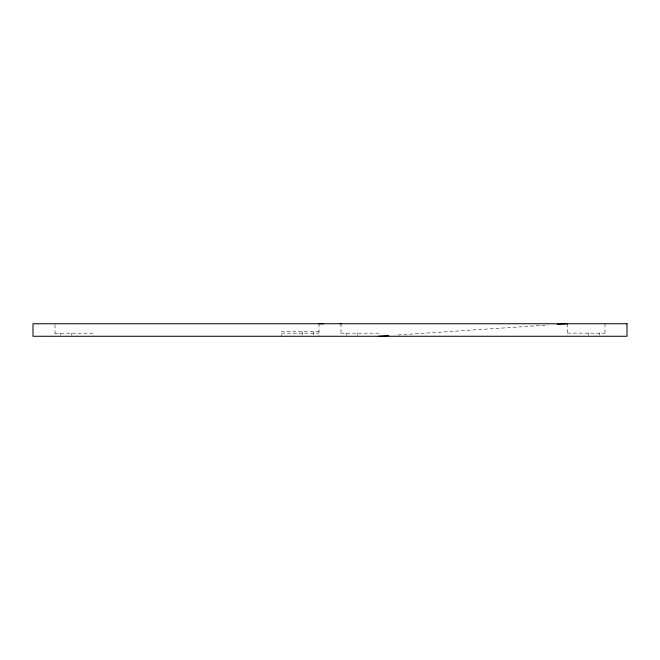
<?xml version="1.0" encoding="UTF-8"?>
<svg xmlns="http://www.w3.org/2000/svg" width="660" height="660" viewBox="0 0 660 660"><rect width="100%" height="100%" fill="white"/><g stroke="black" fill="none" stroke-linecap="round" stroke-linejoin="round"><path stroke-width="0.49" stroke-dasharray="3.3 2.47" d="M397.939 334.975L548.064 325.025M319.003 331.65L281.597 331.65L281.597 336.27M55.003 333.193L92.4 333.193L92.4 335.247M281.597 333.193L319.003 333.193M340.997 333.193L378.403 333.193L378.403 335.247M567.6 333.102L604.997 333.193M604.997 323.73L604.997 335.247M599.503 333.102L599.503 335.247M588.497 333.102L588.497 335.247M567.6 323.73L567.6 335.305M357.497 333.193L357.497 335.247M346.5 333.193L346.5 335.247M340.997 323.73L340.997 335.247M319.003 323.73L319.003 336.27M313.5 331.65L313.5 335.346M302.503 331.65L302.503 335.346M71.503 333.193L71.503 335.247M60.497 333.193L60.497 335.247M55.003 324.679L55.003 336.27"/><path stroke-width="0.99" d="M378.403 336.27L388.682 335.585M557.32 324.415L567.6 323.73M340.098 323.73L340.997 323.73M319.003 323.73L323.383 323.738M627 323.746L33 323.746L33 336.27L627 336.27L627 323.73"/></g></svg>
